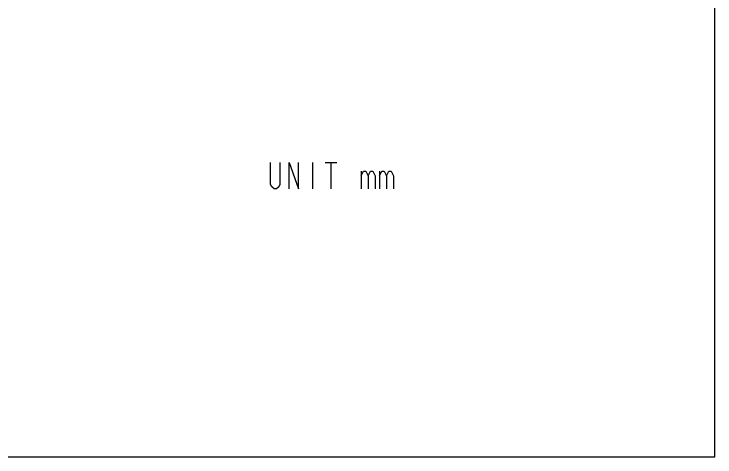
# Model space of a CAD drawing. Header units: millimetres. Extents: x 0 to 297, y 0 to 210.
# Drawn here: x 204.5 to 297, y 0 to 58.5 of the extents above; entities that cross this region are included whole.
import ezdxf

# ---------------------------------------------------------------- set-up
doc = ezdxf.new("R2010")
doc.units = ezdxf.units.MM
doc.header["$LTSCALE"] = 16.335
doc.layers.add('CORES3_DXF_FORMAT', color=7, linetype='CONTINUOUS')
doc.layers.add('CORES3_DXF_TEXT', color=7, linetype='CONTINUOUS')

msp = doc.modelspace()

# ---------------------------------------------------------------- linework, layer by layer
at = {"layer": 'CORES3_DXF_FORMAT', "color": 7, "linetype": 'CONTINUOUS'}
for p, q in [((297, 0), (297, 210)), ((0, 0), (297, 0))]:
    msp.add_line(p, q, dxfattribs=at)
at = {"layer": 'CORES3_DXF_TEXT', "color": 3, "linetype": 'CONTINUOUS'}
for p, q in [((243.8604, 38.9151), (243.8604, 35.4151)), ((245.5448, 38.9151), (247.076, 38.9151)), ((246.3104, 38.9151), (246.3104, 35.4151)), ((250.2917, 37.7484), (250.2917, 35.4151)), ((252.7417, 37.7484), (252.7417, 35.4151))]:
    msp.add_line(p, q, dxfattribs=at)
for points in [[(239.5729, 38.9151), (239.5729, 35.9984), (239.4198, 35.7067), (239.1135, 35.4151), (238.8073, 35.4151), (238.501, 35.7067), (238.3479, 35.9984), (238.3479, 38.9151)], [(240.7979, 35.4151), (240.7979, 38.9151), (242.0229, 35.4151), (242.0229, 38.9151)], [(250.2917, 37.1651), (250.5979, 37.7484), (250.9042, 37.7484), (251.2104, 37.1651), (251.2104, 35.4151)], [(251.2104, 37.1651), (251.5167, 37.7484), (251.8229, 37.7484), (252.1292, 37.1651), (252.1292, 35.4151)], [(252.7417, 37.1651), (253.0479, 37.7484), (253.3542, 37.7484), (253.6604, 37.1651), (253.6604, 35.4151)], [(253.6604, 37.1651), (253.9667, 37.7484), (254.2729, 37.7484), (254.5792, 37.1651), (254.5792, 35.4151)]]:
    msp.add_lwpolyline(points, dxfattribs=at)

doc.saveas('drawing.dxf')
